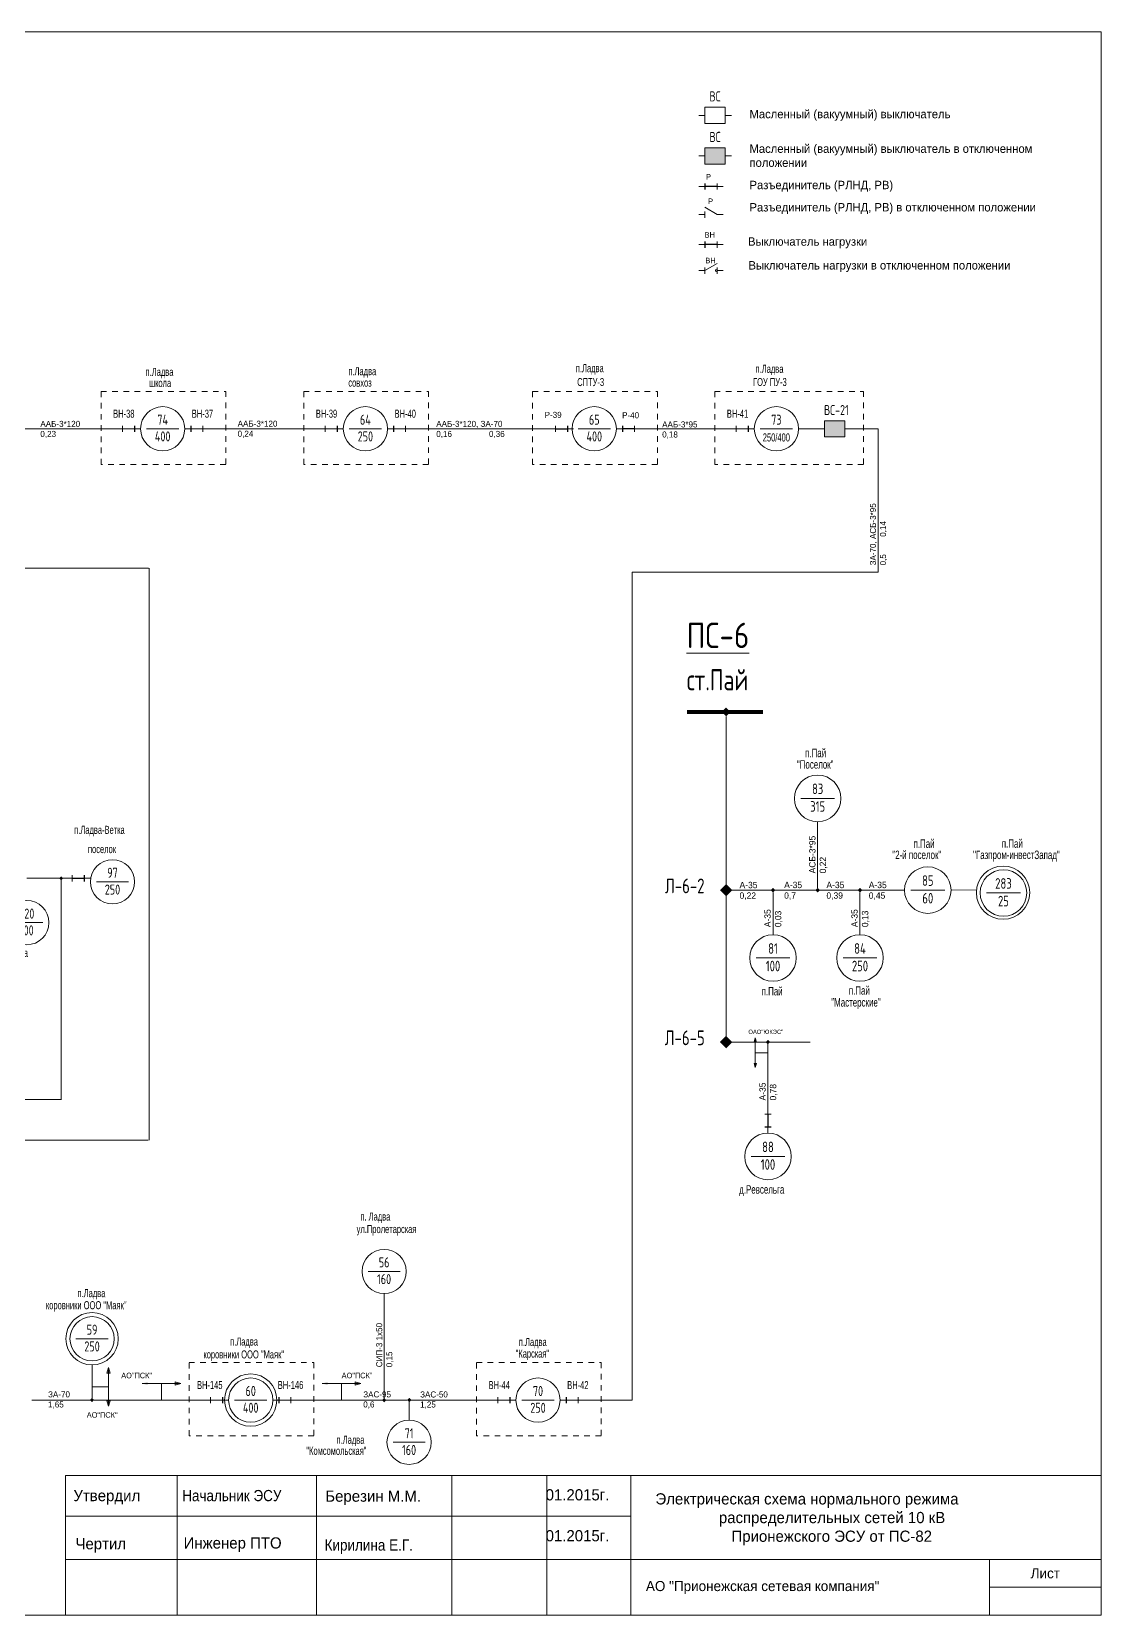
# Model space of a CAD drawing. Header units: millimetres. Extents: x 11 to 409, y 3 to 285.
# Drawn here: x 218 to 409, y 2.6 to 285.5 of the extents above; entities that cross this region are included whole.
import ezdxf
from ezdxf.enums import TextEntityAlignment as Align

# ---------------------------------------------------------------- set-up
doc = ezdxf.new("R2010")
doc.units = ezdxf.units.MM
doc.linetypes.add('JIS_02_1.0', pattern=[2, 1, -1])
for name, color, linetype, lineweight in [('10_КВ', 250, 'Continuous', 18), ('АТРИБУТЫ', 7, 'Continuous', 13), ('РАЗЪЕД_РУБИЛЬН', 150, 'Continuous', 13), ('ТЕКСТ', 7, 'Continuous', 13)]:
    doc.layers.add(name, color=color, linetype=linetype, lineweight=lineweight)
doc.layers.add('СХ_ОПЕРАТИВНАЯ', color=10, linetype='Continuous')
doc.layers.add('ШУНТ_РАЗЪЕД', color=161, linetype='Continuous')
doc.styles.add('ATTRIB', font='txt.shx', dxfattribs={"width": 0.7, "height": 5})
doc.styles.add('PRINADLEGNOST', font='txt.shx', dxfattribs={"width": 0.7, "height": 7})
doc.styles.add('МП', font='txt.shx', dxfattribs={"width": 0.7, "height": 2.5})
doc.styles.add('ПС', font='txt.shx', dxfattribs={"width": 0.8, "height": 12})
doc.styles.add('ТЕКСТ_МОДЕЛИ', font='txt.shx', dxfattribs={"width": 0.7, "height": 5})

# ---------------------------------------------------------------- blocks, each defined once
blk = doc.blocks.new('ВЫКЛ_НАГРУЗКИ')
at = {"color": 0, "linetype": 'ByBlock'}
for p, q in [((0, 0), (0, -3)), ((0, -9), (0, -12))]:
    blk.add_line(p, q, dxfattribs=at)
at = {"layer": 'РАЗЪЕД_РУБИЛЬН', "color": 0, "linetype": 'ByBlock'}
blk.add_line((-1.5, -3), (1.5, -3), dxfattribs=at)
at = {"layer": 'СХ_ОПЕРАТИВНАЯ', "color": 0, "linetype": 'ByBlock'}
blk.add_line((-1.5, -9), (1.5, -9), dxfattribs=at)
at = {"layer": 'РАЗЪЕД_РУБИЛЬН', "color": 7, "style": 'ATTRIB', "width": 0.7}
blk.add_attdef('ДИСП_НОМ', text='', height=5, dxfattribs=at).set_placement((-4.75, -6), align=Align.MIDDLE_RIGHT)
at = {"layer": 'РАЗЪЕД_РУБИЛЬН', "color": 7, "style": 'ATTRIB', "width": 0.7, "flags": 1}
blk.add_attdef('КОД', text='', height=5, dxfattribs=at).set_placement((-4.75, -12), align=Align.MIDDLE_RIGHT)
blk = doc.blocks.new('ТРАНСФ_ПОДСТ')
at = {"color": 7}
blk.add_line((-8, -11), (8, -11), dxfattribs=at)
at = {"color": 0}
blk.add_circle((0, -11), 11, dxfattribs=at)
at = {"layer": 'АТРИБУТЫ', "style": 'ATTRIB', "width": 0.7, "flags": 4}
for tag, p in [('OBOZN', (0, -9)), ('MOCHNOCT', (0, -17.33))]:
    blk.add_attdef(tag, text='', height=5, dxfattribs=at).set_placement(p, align=Align.CENTER)
at = {"layer": 'АТРИБУТЫ', "style": 'ТЕКСТ_МОДЕЛИ', "width": 0.7}
blk.add_attdef('MESTO_1', text='', height=5, dxfattribs=at).set_placement((14, -11), align=Align.BOTTOM_LEFT)
blk.add_attdef('MESTO_2', text='', height=5, dxfattribs=at).set_placement((14, -12), align=Align.TOP_LEFT)
blk = doc.blocks.new('РАЗЪЕДИНИТЕЛЬ')
at = {"color": 0, "linetype": 'ByBlock'}
for p, q in [((0, 0), (0, -3)), ((0, -9), (0, -12))]:
    blk.add_line(p, q, dxfattribs=at)
at = {"layer": 'РАЗЪЕД_РУБИЛЬН', "color": 0, "linetype": 'ByBlock'}
blk.add_line((-1.5, -3), (1.5, -3), dxfattribs=at)
at = {"layer": 'СХ_ОПЕРАТИВНАЯ', "color": 0, "linetype": 'ByBlock'}
blk.add_line((-1.5, -9), (1.5, -9), dxfattribs=at)
at = {"layer": 'ШУНТ_РАЗЪЕД', "color": 0}
blk.add_line((0, -3), (0, -9), dxfattribs=at)
at = {"layer": 'РАЗЪЕД_РУБИЛЬН', "color": 7, "style": 'ATTRIB', "width": 0.7}
blk.add_attdef('ДИСП_НОМ', text='', height=5, dxfattribs=at).set_placement((-4.75, -6), align=Align.MIDDLE_RIGHT)
at = {"layer": 'РАЗЪЕД_РУБИЛЬН', "color": 7, "style": 'ATTRIB', "width": 0.7, "flags": 1}
blk.add_attdef('КОД', text='', height=5, dxfattribs=at).set_placement((-4.75, -12), align=Align.MIDDLE_RIGHT)
blk = doc.blocks.new('ВЫКЛЮЧАТЕЛЬ')
at = {"color": 0, "linetype": 'ByBlock'}
for p, q in [((0, 0), (0, -3)), ((0, -13), (0, -16))]:
    blk.add_line(p, q, dxfattribs=at)
blk.add_lwpolyline([(-4, -3), (4, -3), (4, -13), (-4, -13)], close=True, dxfattribs=at)
at = {"layer": 'АТРИБУТЫ', "style": 'ATTRIB', "width": 0.7}
blk.add_attdef('ДИСП_НОМ', text='', height=5, dxfattribs=at).set_placement((-6, -8), align=Align.MIDDLE_RIGHT)
at = {"layer": 'АТРИБУТЫ', "style": 'ATTRIB', "width": 0.7, "flags": 1}
blk.add_attdef('КОД', text='', height=5, dxfattribs=at).set_placement((-6, -14), align=Align.MIDDLE_RIGHT)
blk = doc.blocks.new('ОТВЕТВЛЕНИЕ')
at = {"color": 0, "linetype": 'ByBlock'}
blk.add_solid([(0, 1.06), (1.06, 0), (-1.06, 0), (0, -1.06)], dxfattribs=at)
blk = doc.blocks.new('НАЗВАНИЕ_ОБЪЕКТА')
at = {"layer": 'АТРИБУТЫ'}
for tag, height, style, width, p in [('НОМЕР-ПС', 12, 'ПС', 0.8, (0, 0)), ('МЕСТОПОЛОЖЕНИЕ', 10, 'МП', 0.7, (0, -22)), ('ПРИНАДЛЕЖНОСТЬ', 7, 'PRINADLEGNOST', 0.7, (0, -37))]:
    blk.add_attdef(tag, text='', height=height, dxfattribs=dict(at, style=style, width=width)).set_placement(p, align=Align.TOP_CENTER)
blk = doc.blocks.new('ПРИСОЕД_ШИНЕ')
at = {"color": 0}
blk.add_solid([(0, 2.12), (2.12, 0), (-2.12, 0), (0, -2.12)], dxfattribs=at)
at = {"layer": 'АТРИБУТЫ', "style": 'ATTRIB', "width": 0.7}
blk.add_attdef('ДИСП_НОМ', text='', height=5, dxfattribs=at).set_placement((0, 3.12), align=Align.CENTER)

msp = doc.modelspace()

# ---------------------------------------------------------------- hatches: boundary and pattern name
at = {"layer": '10_КВ'}
for color, points in [(7, [(338.22, 264.73), (338.22, 261.81), (341.87, 261.81), (341.87, 264.73)]), (256, [(359.61, 213.11), (363.2, 213.11), (363.2, 215.98), (359.61, 215.98)])]:
    msp.add_hatch(color=color, dxfattribs=at).paths.add_polyline_path(points)
h = msp.add_hatch(color=256, dxfattribs=at)
h.paths.add_polyline_path([(347.24, 105.73), (347.24, 104.98), (347.46, 104.98)])
h.paths.add_polyline_path([(347.24, 105.73), (347.01, 104.98), (347.24, 104.98)])
h.paths.add_polyline_path([(347.46, 101.2), (347.24, 101.2), (347.24, 100.44)])
h.paths.add_polyline_path([(347.24, 101.2), (347.01, 101.2), (347.24, 100.44)])
h = msp.add_hatch(color=256, dxfattribs=at)
h.paths.add_polyline_path([(231.74, 46.86), (231.74, 45.87), (231.45, 45.87)])
h.paths.add_polyline_path([(231.74, 46.86), (232.04, 45.87), (231.74, 45.87)])
h.paths.add_polyline_path([(231.45, 40.95), (231.74, 40.95), (231.74, 39.96)])
h.paths.add_polyline_path([(231.74, 40.95), (232.04, 40.95), (231.74, 39.96)])
h = msp.add_hatch(color=256, dxfattribs=at)
h.paths.add_polyline_path([(244.63, 44.01), (243.65, 44.01), (243.65, 43.72)])
h.paths.add_polyline_path([(244.63, 44.01), (243.65, 44.31), (243.65, 44.01)])
h.paths.add_polyline_path([(238.72, 43.72), (238.72, 44.01), (237.74, 44.01)])
h.paths.add_polyline_path([(237.74, 44.01), (238.72, 44.01), (238.72, 44.31)])
h = msp.add_hatch(color=256, dxfattribs=at)
h.paths.add_polyline_path([(276.76, 44.01), (275.77, 44.01), (275.77, 43.72)])
h.paths.add_polyline_path([(276.76, 44.01), (275.77, 44.31), (275.77, 44.01)])
h.paths.add_polyline_path([(270.85, 43.72), (270.85, 44.01), (269.87, 44.01)])
h.paths.add_polyline_path([(269.87, 44.01), (270.85, 44.01), (270.85, 44.31)])

# ---------------------------------------------------------------- linework, layer by layer
at = {"layer": '10_КВ', "color": 7}
for p, q in [((337.13, 252.79), (338.22, 252.79)), ((338.22, 252.79), (338.22, 253.34)), ((338.22, 252.79), (338.22, 252.24)), ((340.41, 252.79), (338.23, 254.1)), ((340.41, 252.79), (341.5, 252.79)), ((338.22, 242.8), (340.42, 244.04)), ((338.22, 242.25), (338.22, 243.35)), ((340.41, 242.25), (340.41, 243.35)), ((337.13, 242.8), (338.22, 242.8)), ((341.5, 242.8), (340.41, 242.8)), ((409.03, 27.61), (224.03, 27.61)), ((224.03, 27.61), (224.03, 2.61)), ((243.98, 27.61), (243.98, 2.61)), ((268.86, 27.61), (268.86, 2.61)), ((293.03, 27.61), (293.03, 2.61)), ((310.03, 27.61), (310.03, 2.61)), ((325.03, 27.61), (325.03, 2.61)), ((325.03, 20.3), (224.03, 20.3)), ((409.03, 12.61), (224.03, 12.61)), ((389.03, 2.61), (389.03, 12.61)), ((389.03, 7.61), (409.03, 7.61))]:
    msp.add_line(p, q, dxfattribs=at)
at = {"layer": '10_КВ'}
for p, q in [((213.45, 214.55), (233.14, 214.55)), ((234.22, 214.55), (236.37, 214.55)), ((246.42, 214.55), (248.57, 214.55)), ((249.65, 214.55), (269.34, 214.55)), ((270.42, 214.55), (272.57, 214.55)), ((282.62, 214.55), (284.78, 214.55)), ((285.85, 214.55), (310.47, 214.55)), ((326.74, 214.55), (346.43, 214.55)), ((343.82, 214.55), (345.97, 214.55)), ((354.94, 214.55), (358.53, 214.55)), ((364.28, 214.55), (369.2, 214.55)), ((88.02, 189.66), (238.88, 189.66)), ((238.96, 189.66), (238.96, 87.49)), ((342.03, 105.65), (342.03, 163.16)), ((358.37, 132.54), (358.37, 144.31)), ((217.13, 134.25), (224.79, 134.25)), ((342.83, 132.14), (350.39, 132.14)), ((350.4, 124.18), (350.4, 131.74)), ((350.8, 132.14), (365.91, 132.14)), ((365.93, 124.18), (365.93, 131.74)), ((366.33, 132.14), (373.88, 132.14)), ((341.93, 105), (357.04, 105)), ((347.24, 105.73), (347.01, 104.98)), ((347.01, 104.98), (347.46, 104.98)), ((347.24, 100.44), (347.24, 105.73)), ((347.24, 105.73), (347.46, 104.98)), ((347.24, 103.09), (349.5, 103.09)), ((349.5, 104.6), (349.5, 93.27)), ((347.24, 100.44), (347.01, 101.2)), ((347.01, 101.2), (347.46, 101.2)), ((347.24, 100.44), (347.46, 101.2)), ((223.27, 94.72), (65.86, 94.72)), ((92.94, 87.49), (238.83, 87.49)), ((280.95, 41.06), (280.95, 60.08)), ((228.79, 41.44), (228.79, 47.35)), ((231.74, 46.86), (231.45, 45.87)), ((232.04, 45.87), (231.45, 45.87)), ((231.74, 39.96), (231.74, 46.86)), ((231.74, 46.86), (232.04, 45.87)), ((231.74, 43.41), (228.79, 43.41)), ((237.74, 44.01), (244.63, 44.01)), ((241.19, 44.01), (241.19, 41.06)), ((244.63, 44.01), (243.65, 44.31)), ((243.65, 44.31), (243.65, 43.72)), ((244.63, 44.01), (243.65, 43.72)), ((269.87, 44.01), (276.76, 44.01)), ((273.31, 44.01), (273.31, 41.06)), ((276.76, 44.01), (275.77, 44.31)), ((275.77, 44.31), (275.77, 43.72)), ((276.76, 44.01), (275.77, 43.72)), ((218.01, 41.06), (228.78, 41.06)), ((229.17, 41.06), (248.86, 41.06)), ((231.74, 39.96), (231.45, 40.95)), ((232.04, 40.95), (231.45, 40.95)), ((231.74, 39.96), (232.04, 40.95)), ((249.94, 41.06), (252.09, 41.06)), ((262.14, 41.06), (264.3, 41.06)), ((265.37, 41.06), (285.07, 41.06)), ((285.41, 37.46), (285.41, 41.05)), ((285.41, 41.05), (300.18, 41.05)), ((301.26, 41.05), (303.41, 41.05)), ((313.46, 41.05), (315.61, 41.05)), ((316.69, 41.05), (325.22, 41.05))]:
    msp.add_line(p, q, dxfattribs=at)
at = {"layer": '10_КВ', "color": 7, "ltscale": 100}
msp.add_line((223.27, 94.68), (223.27, 134.05), dxfattribs=at)
at = {"layer": '10_КВ', "ltscale": 100}
msp.add_line((382.26, 132.18), (386.69, 132.11), dxfattribs=at)
at = {"layer": '10_КВ', "linetype": 'Continuous'}
msp.add_lwpolyline([(11.38, 2.61), (409.03, 2.61), (409.03, 285.47), (11.38, 285.47)], close=True, dxfattribs=at)
at = {"layer": '10_КВ', "linetype": 'JIS_02_1.0'}
for points in [[(230.39, 221.23), (252.67, 221.23), (252.67, 208.18), (230.39, 208.18)], [(266.59, 221.23), (288.87, 221.23), (288.87, 208.18), (266.59, 208.18)], [(307.47, 221.23), (329.75, 221.23), (329.75, 208.18), (307.47, 208.18)], [(339.99, 221.23), (366.57, 221.23), (366.57, 208.18), (339.99, 208.18)], [(246.11, 47.75), (268.39, 47.75), (268.39, 34.69), (246.11, 34.69)], [(297.43, 47.74), (319.7, 47.74), (319.7, 34.68), (297.43, 34.68)]]:
    msp.add_lwpolyline(points, close=True, dxfattribs=at)
at = {"layer": '10_КВ'}
msp.add_lwpolyline([(369.2, 214.55), (369.2, 188.93), (325.22, 188.93), (325.22, 41.05)], dxfattribs=at)
at = {"layer": '10_КВ', "const_width": 0.756}
msp.add_lwpolyline([(348.62, 163.96), (335.02, 163.96)], dxfattribs=at)
at = {"layer": '10_КВ', "color": 7}
msp.add_circle((340.26, 242.8), 0.154, dxfattribs=at)
at = {"layer": '10_КВ'}
for centre, radius in [((391.48, 131.69), 4.76), ((228.79, 52.01), 4.67), ((257.12, 41.06), 4.67)]:
    msp.add_circle(centre, radius, dxfattribs=at)

# ---------------------------------------------------------------- block references
at = {"layer": '10_КВ', "color": 7}
ref = msp.add_blockref('ВЫКЛЮЧАТЕЛЬ', (342.96, 270.52), dxfattribs=dict(at, xscale=-0.3645000000001346, yscale=0.3645000000001346, zscale=0.3645, rotation=270))
ref.add_attrib('ДИСП_НОМ', 'ВС', dxfattribs={"layer": 'АТРИБУТЫ', "height": 1.823, "style": 'ATTRIB', "width": 0.7}).set_placement((341.05, 273.92), align=Align.MIDDLE_RIGHT)
ref = msp.add_blockref('ВЫКЛЮЧАТЕЛЬ', (342.96, 263.27), dxfattribs=dict(at, xscale=-0.3645000000001346, yscale=0.3645000000001346, zscale=0.3645, rotation=270))
ref.add_attrib('ДИСП_НОМ', 'ВС', dxfattribs={"layer": 'АТРИБУТЫ', "height": 1.823, "style": 'ATTRIB', "width": 0.7}).set_placement((341.05, 266.67), align=Align.MIDDLE_RIGHT)
ref = msp.add_blockref('РАЗЪЕДИНИТЕЛЬ', (341.5, 257.82), dxfattribs=dict(at, xscale=0.3645000000001346, yscale=0.3645000000001346, zscale=0.3645000000001346, rotation=270))
ref.add_attrib('ДИСП_НОМ', 'Р', dxfattribs={"layer": 'РАЗЪЕД_РУБИЛЬН', "color": 7, "height": 1}).set_placement((339.32, 259.55), align=Align.MIDDLE_RIGHT)
ref = msp.add_blockref('РАЗЪЕДИНИТЕЛЬ', (341.5, 247.44), dxfattribs=dict(at, xscale=0.3645000000001346, yscale=0.3645000000001346, zscale=0.3645000000001346, rotation=270))
ref.add_attrib('ДИСП_НОМ', 'ВН', dxfattribs={"layer": 'РАЗЪЕД_РУБИЛЬН', "color": 7, "height": 1}).set_placement((340.03, 249.17), align=Align.MIDDLE_RIGHT)
at = {"layer": '10_КВ'}
ref = msp.add_blockref('ТРАНСФ_ПОДСТ', (241.4, 218.5), dxfattribs=dict(at, xscale=0.3589207311385845, yscale=0.3589207311385845, zscale=0.3589207311385845))
ref.add_attrib('MESTO_1', 'п.Ладва', dxfattribs={"layer": 'АТРИБУТЫ', "height": 1.436, "width": 0.7}).set_placement((238.35, 223.56), align=Align.BOTTOM_LEFT)
ref.add_attrib('MESTO_2', 'школа', dxfattribs={"layer": 'АТРИБУТЫ', "height": 1.436, "width": 0.7}).set_placement((238.97, 223.45), align=Align.TOP_LEFT)
ref.add_attrib('OBOZN', '74', dxfattribs={"layer": 'АТРИБУТЫ', "height": 1.795, "style": 'ATTRIB', "width": 0.7, "flags": 4}).set_placement((241.4, 215.27), align=Align.CENTER)
ref.add_attrib('MOCHNOCT', '400', dxfattribs={"layer": 'АТРИБУТЫ', "height": 1.795, "style": 'ATTRIB', "width": 0.7, "flags": 4}).set_placement((241.4, 212.28), align=Align.CENTER)
ref = msp.add_blockref('ТРАНСФ_ПОДСТ', (277.6, 218.5), dxfattribs=dict(at, xscale=0.3589207311385845, yscale=0.3589207311385845, zscale=0.3589207311385845))
ref.add_attrib('MESTO_1', 'п.Ладва', dxfattribs={"layer": 'АТРИБУТЫ', "height": 1.436, "width": 0.7}).set_placement((274.56, 223.68), align=Align.BOTTOM_LEFT)
ref.add_attrib('MESTO_2', 'совхоз', dxfattribs={"layer": 'АТРИБУТЫ', "height": 1.436, "width": 0.7}).set_placement((274.56, 223.5), align=Align.TOP_LEFT)
ref.add_attrib('OBOZN', '64', dxfattribs={"layer": 'АТРИБУТЫ', "height": 1.795, "style": 'ATTRIB', "width": 0.7, "flags": 4}).set_placement((277.6, 215.27), align=Align.CENTER)
ref.add_attrib('MOCHNOCT', '250', dxfattribs={"layer": 'АТРИБУТЫ', "height": 1.795, "style": 'ATTRIB', "width": 0.7, "flags": 4}).set_placement((277.6, 212.28), align=Align.CENTER)
ref = msp.add_blockref('ТРАНСФ_ПОДСТ', (318.48, 218.5), dxfattribs=dict(at, xscale=0.3589207311385845, yscale=0.3589207311385845, zscale=0.3589207311385845))
ref.add_attrib('MESTO_1', 'п.Ладва', dxfattribs={"layer": 'АТРИБУТЫ', "height": 1.436, "width": 0.7}).set_placement((315.19, 224.22), align=Align.BOTTOM_LEFT)
ref.add_attrib('MESTO_2', 'СПТУ-3', dxfattribs={"layer": 'АТРИБУТЫ', "height": 1.436, "width": 0.7}).set_placement((315.43, 223.61), align=Align.TOP_LEFT)
ref.add_attrib('OBOZN', '65', dxfattribs={"layer": 'АТРИБУТЫ', "height": 1.795, "style": 'ATTRIB', "width": 0.7, "flags": 4}).set_placement((318.48, 215.27), align=Align.CENTER)
ref.add_attrib('MOCHNOCT', '400', dxfattribs={"layer": 'АТРИБУТЫ', "height": 1.795, "style": 'ATTRIB', "width": 0.7, "flags": 4}).set_placement((318.48, 212.28), align=Align.CENTER)
ref = msp.add_blockref('ТРАНСФ_ПОДСТ', (351, 218.5), dxfattribs=dict(at, xscale=0.3589207311385845, yscale=0.3589207311385845, zscale=0.3589207311385845))
ref.add_attrib('MESTO_1', 'п.Ладва', dxfattribs={"layer": 'АТРИБУТЫ', "height": 1.436, "width": 0.7}).set_placement((347.28, 224.11), align=Align.BOTTOM_LEFT)
ref.add_attrib('MESTO_2', 'ГОУ ПУ-3', dxfattribs={"layer": 'АТРИБУТЫ', "height": 1.436, "width": 0.7}).set_placement((346.83, 223.62), align=Align.TOP_LEFT)
ref.add_attrib('OBOZN', '73', dxfattribs={"layer": 'АТРИБУТЫ', "height": 1.795, "style": 'ATTRIB', "width": 0.7, "flags": 4}).set_placement((351, 215.27), align=Align.CENTER)
ref.add_attrib('MOCHNOCT', '250/400', dxfattribs={"layer": 'АТРИБУТЫ', "height": 1.436, "width": 0.7, "flags": 4}).set_placement((351, 212.28), align=Align.CENTER)
ref = msp.add_blockref('ВЫКЛ_НАГРУЗКИ', (233.14, 214.55), dxfattribs=dict(at, xscale=-0.3589207311385635, yscale=0.3589207311385635, zscale=0.358920731138564, rotation=90))
ref.add_attrib('ДИСП_НОМ', 'ВН-38', dxfattribs={"layer": 'РАЗЪЕД_РУБИЛЬН', "color": 7, "height": 1.436, "width": 0.7}).set_placement((236.37, 217.24), align=Align.MIDDLE_RIGHT)
ref = msp.add_blockref('ВЫКЛ_НАГРУЗКИ', (249.65, 214.55), dxfattribs=dict(at, xscale=0.3589207311385635, yscale=0.3589207311385635, zscale=0.3589207311385635, rotation=270))
ref.add_attrib('ДИСП_НОМ', 'ВН-37', dxfattribs={"layer": 'РАЗЪЕД_РУБИЛЬН', "color": 7, "height": 1.436, "width": 0.7}).set_placement((248.51, 217.24), align=Align.MIDDLE)
ref = msp.add_blockref('ВЫКЛ_НАГРУЗКИ', (269.34, 214.55), dxfattribs=dict(at, xscale=-0.3589207311385635, yscale=0.3589207311385635, zscale=0.358920731138564, rotation=90))
ref.add_attrib('ДИСП_НОМ', 'ВН-39', dxfattribs={"layer": 'РАЗЪЕД_РУБИЛЬН', "color": 7, "height": 1.436, "width": 0.7}).set_placement((272.57, 217.24), align=Align.MIDDLE_RIGHT)
ref = msp.add_blockref('ВЫКЛ_НАГРУЗКИ', (285.85, 214.55), dxfattribs=dict(at, xscale=0.3589207311385635, yscale=0.3589207311385635, zscale=0.3589207311385635, rotation=270))
ref.add_attrib('ДИСП_НОМ', 'ВН-40', dxfattribs={"layer": 'РАЗЪЕД_РУБИЛЬН', "color": 7, "height": 1.436, "width": 0.7}).set_placement((284.72, 217.24), align=Align.MIDDLE)
ref = msp.add_blockref('ВЫКЛ_НАГРУЗКИ', (342.74, 214.55), dxfattribs=dict(at, xscale=-0.3589207311385635, yscale=0.3589207311385635, zscale=0.358920731138564, rotation=90))
ref.add_attrib('ДИСП_НОМ', 'ВН-41', dxfattribs={"layer": 'РАЗЪЕД_РУБИЛЬН', "color": 7, "height": 1.436, "width": 0.7}).set_placement((345.97, 217.24), align=Align.MIDDLE_RIGHT)
ref = msp.add_blockref('ВЫКЛЮЧАТЕЛЬ', (364.28, 214.55), dxfattribs=dict(at, xscale=-0.3589207311385635, yscale=0.3589207311385635, zscale=0.358920731138564, rotation=270))
ref.add_attrib('ДИСП_НОМ', 'ВС-21', dxfattribs={"layer": 'АТРИБУТЫ', "height": 1.795, "style": 'ATTRIB', "width": 0.7}).set_placement((363.92, 217.89), align=Align.MIDDLE_RIGHT)
at = {"layer": '10_КВ', "yscale": 0.3589207311385635}
for p, xscale, zscale, rotation in [((310.47, 214.55), -0.3589207311385635, 0.358920731138564, 90), ((326.74, 214.55), 0.3589207311385635, 0.3589207311385635, 270), ((224.15, 134.25), -0.3589207311385635, 0.358920731138564, 90)]:
    msp.add_blockref('РАЗЪЕДИНИТЕЛЬ', p, dxfattribs=dict(at, xscale=xscale, zscale=zscale, rotation=rotation))
at = {"layer": '10_КВ'}
ref = msp.add_blockref('НАЗВАНИЕ_ОБЪЕКТА', (340.49, 179.91), dxfattribs=dict(at, xscale=-0.3777641226967825, yscale=0.3777641226967825, zscale=0.3777641226967801))
ref.add_attrib('НОМЕР-ПС', '%%UПС-6', dxfattribs={"layer": 'АТРИБУТЫ', "height": 4.533, "style": 'ПС', "width": 0.8}).set_placement((340.56, 179.91), align=Align.TOP_CENTER)
ref.add_attrib('МЕСТОПОЛОЖЕНИЕ', 'ст.Пай', dxfattribs={"layer": 'АТРИБУТЫ', "height": 3.778, "style": 'МП', "width": 0.7}).set_placement((340.49, 171.6), align=Align.TOP_CENTER)
for name, p, xscale, yscale, zscale in [('ПРИСОЕД_ШИНЕ', (342.03, 163.96), -0.3777641226967825, 0.3777641226967825, 0.3777641226967801), ('ОТВЕТВЛЕНИЕ', (223.27, 134.25), 0.3589207311385845, 0.3589207311385845, 0.3589207311385845), ('ОТВЕТВЛЕНИЕ', (350.4, 132.14), 0.3777641226967825, 0.3777641226967825, 0.3777641226967825), ('ОТВЕТВЛЕНИЕ', (358.37, 132.14), 0.3777641226967825, 0.3777641226967825, 0.3777641226967825), ('ОТВЕТВЛЕНИЕ', (365.93, 132.14), 0.3777641226967825, 0.3777641226967825, 0.3777641226967825), ('ОТВЕТВЛЕНИЕ', (349.5, 105), 0.3777641226967825, 0.3777641226967825, 0.3777641226967825), ('РАЗЪЕДИНИТЕЛЬ', (349.5, 93.27), 0.3777641226967825, 0.3777641226967825, 0.3777641226967825), ('ОТВЕТВЛЕНИЕ', (228.79, 41.06), 0.3589207311385845, 0.3589207311385845, 0.3589207311385845), ('ОТВЕТВЛЕНИЕ', (280.96, 41.06), 0.3589207311385845, 0.3589207311385845, 0.3589207311385845), ('ОТВЕТВЛЕНИЕ', (285.45, 41.06), 0.3589207311385845, 0.3589207311385845, 0.3589207311385845)]:
    msp.add_blockref(name, p, dxfattribs=dict(at, xscale=xscale, yscale=yscale, zscale=zscale))
ref = msp.add_blockref('ТРАНСФ_ПОДСТ', (358.37, 152.68), dxfattribs=dict(at, xscale=0.3777641226967825, yscale=0.3777641226967825, zscale=0.3777641226967825))
ref.add_attrib('MESTO_1', 'п.Пай', dxfattribs={"layer": 'АТРИБУТЫ', "height": 1.511, "width": 0.7}).set_placement((356.12, 155.43), align=Align.BOTTOM_LEFT)
ref.add_attrib('MESTO_2', '"Поселок"', dxfattribs={"layer": 'АТРИБУТЫ', "height": 1.511, "width": 0.7}).set_placement((354.67, 155.35), align=Align.TOP_LEFT)
ref.add_attrib('OBOZN', '83', dxfattribs={"layer": 'АТРИБУТЫ', "height": 1.889, "style": 'ATTRIB', "width": 0.7, "flags": 4}).set_placement((358.37, 149.29), align=Align.CENTER)
ref.add_attrib('MOCHNOCT', '315', dxfattribs={"layer": 'АТРИБУТЫ', "height": 1.889, "style": 'ATTRIB', "width": 0.7, "flags": 4}).set_placement((358.37, 146.14), align=Align.CENTER)
ref = msp.add_blockref('ТРАНСФ_ПОДСТ', (232.44, 137.57), dxfattribs=dict(at, xscale=0.3589207311385845, yscale=0.3589207311385845, zscale=0.3589207311385845))
ref.add_attrib('MESTO_1', 'п.Ладва-Ветка', dxfattribs={"layer": 'АТРИБУТЫ', "height": 1.4357, "width": 0.7}).set_placement((225.6, 141.76), align=Align.BOTTOM_LEFT)
ref.add_attrib('MESTO_2', 'поселок', dxfattribs={"layer": 'АТРИБУТЫ', "height": 1.436, "width": 0.7}).set_placement((228.06, 140.19), align=Align.TOP_LEFT)
ref.add_attrib('OBOZN', '97', dxfattribs={"layer": 'АТРИБУТЫ', "height": 1.795, "style": 'ATTRIB', "width": 0.7, "flags": 4}).set_placement((232.44, 134.34), align=Align.CENTER)
ref.add_attrib('MOCHNOCT', '250', dxfattribs={"layer": 'АТРИБУТЫ', "height": 1.795, "style": 'ATTRIB', "width": 0.7, "flags": 4}).set_placement((232.44, 131.35), align=Align.CENTER)
ref = msp.add_blockref('ТРАНСФ_ПОДСТ', (378.04, 136.3), dxfattribs=dict(at, xscale=0.3777641226967825, yscale=0.3777641226967825, zscale=0.3777641226967825))
ref.add_attrib('MESTO_1', 'п.Пай', dxfattribs={"layer": 'АТРИБУТЫ', "height": 1.511, "width": 0.7}).set_placement((375.5, 139.23), align=Align.BOTTOM_LEFT)
ref.add_attrib('MESTO_2', '"2-й поселок"', dxfattribs={"layer": 'АТРИБУТЫ', "height": 1.5111, "width": 0.7}).set_placement((371.72, 139.2), align=Align.TOP_LEFT)
ref.add_attrib('OBOZN', '85', dxfattribs={"layer": 'АТРИБУТЫ', "height": 1.889, "style": 'ATTRIB', "width": 0.7, "flags": 4}).set_placement((378.04, 132.9), align=Align.CENTER)
ref.add_attrib('MOCHNOCT', '60', dxfattribs={"layer": 'АТРИБУТЫ', "height": 1.889, "style": 'ATTRIB', "width": 0.7, "flags": 4}).set_placement((378.04, 129.75), align=Align.CENTER)
ref = msp.add_blockref('ТРАНСФ_ПОДСТ', (391.55, 135.79), dxfattribs=dict(at, xscale=0.3777641226967825, yscale=0.3777641226967825, zscale=0.3777641226967825))
ref.add_attrib('MESTO_1', 'п.Пай', dxfattribs={"layer": 'АТРИБУТЫ', "height": 1.511, "width": 0.7}).set_placement((391.25, 139.25), align=Align.BOTTOM_LEFT)
ref.add_attrib('MESTO_2', '"Газпром-инвестЗапад"', dxfattribs={"layer": 'АТРИБУТЫ', "height": 1.5111, "width": 0.7}).set_placement((386.13, 139.2), align=Align.TOP_LEFT)
ref.add_attrib('OBOZN', '283', dxfattribs={"layer": 'АТРИБУТЫ', "height": 1.889, "style": 'ATTRIB', "width": 0.7, "flags": 4}).set_placement((391.55, 132.39), align=Align.CENTER)
ref.add_attrib('MOCHNOCT', '25', dxfattribs={"layer": 'АТРИБУТЫ', "height": 1.889, "style": 'ATTRIB', "width": 0.7, "flags": 4}).set_placement((391.55, 129.24), align=Align.CENTER)
at = {"layer": '10_КВ', "linetype": 'Continuous'}
ref = msp.add_blockref('ПРИСОЕД_ШИНЕ', (342.03, 132.14), dxfattribs=dict(at, xscale=0.5270721691378548, yscale=0.5270721691378548, zscale=0.5270721691378548))
ref.add_attrib('ДИСП_НОМ', 'Л-6-2', dxfattribs={"layer": 'АТРИБУТЫ', "height": 2.635, "style": 'ATTRIB', "width": 0.7}).set_placement((334.64, 131.58), align=Align.CENTER)
at = {"layer": '10_КВ'}
ref = msp.add_blockref('ТРАНСФ_ПОДСТ', (217.14, 130.28), dxfattribs=dict(at, xscale=0.3589207311385845, yscale=0.3589207311385845, zscale=0.3589207311385845))
ref.add_attrib('MESTO_1', 'п. Ладва-Ветка', dxfattribs={"layer": 'АТРИБУТЫ', "height": 1.4357, "width": 0.7}).set_placement((207.96, 119.79), align=Align.BOTTOM_LEFT)
ref.add_attrib('OBOZN', '220', dxfattribs={"layer": 'АТРИБУТЫ', "height": 1.795, "style": 'ATTRIB', "width": 0.7, "flags": 4}).set_placement((217.14, 127.05), align=Align.CENTER)
ref.add_attrib('MOCHNOCT', '100', dxfattribs={"layer": 'АТРИБУТЫ', "height": 1.795, "style": 'ATTRIB', "width": 0.7, "flags": 4}).set_placement((217.14, 124.06), align=Align.CENTER)
ref = msp.add_blockref('ТРАНСФ_ПОДСТ', (350.4, 124.18), dxfattribs=dict(at, xscale=0.3777641226967825, yscale=0.3777641226967825, zscale=0.3777641226967825))
ref.add_attrib('MESTO_1', 'п.Пай', dxfattribs={"layer": 'АТРИБУТЫ', "height": 1.511, "width": 0.7}).set_placement((348.37, 112.88), align=Align.BOTTOM_LEFT)
ref.add_attrib('OBOZN', '81', dxfattribs={"layer": 'АТРИБУТЫ', "height": 1.889, "style": 'ATTRIB', "width": 0.7, "flags": 4}).set_placement((350.4, 120.78), align=Align.CENTER)
ref.add_attrib('MOCHNOCT', '100', dxfattribs={"layer": 'АТРИБУТЫ', "height": 1.889, "style": 'ATTRIB', "width": 0.7, "flags": 4}).set_placement((350.4, 117.64), align=Align.CENTER)
ref = msp.add_blockref('ТРАНСФ_ПОДСТ', (365.93, 124.18), dxfattribs=dict(at, xscale=0.3777641226967825, yscale=0.3777641226967825, zscale=0.3777641226967825))
ref.add_attrib('MESTO_1', 'п.Пай', dxfattribs={"layer": 'АТРИБУТЫ', "height": 1.511, "width": 0.7}).set_placement((363.94, 113.01), align=Align.BOTTOM_LEFT)
ref.add_attrib('MESTO_2', '"Мастерские"', dxfattribs={"layer": 'АТРИБУТЫ', "height": 1.5111, "width": 0.7}).set_placement((360.82, 112.85), align=Align.TOP_LEFT)
ref.add_attrib('OBOZN', '84', dxfattribs={"layer": 'АТРИБУТЫ', "height": 1.889, "style": 'ATTRIB', "width": 0.7, "flags": 4}).set_placement((365.93, 120.78), align=Align.CENTER)
ref.add_attrib('MOCHNOCT', '250', dxfattribs={"layer": 'АТРИБУТЫ', "height": 1.889, "style": 'ATTRIB', "width": 0.7, "flags": 4}).set_placement((365.93, 117.64), align=Align.CENTER)
at = {"layer": '10_КВ', "linetype": 'Continuous'}
ref = msp.add_blockref('ПРИСОЕД_ШИНЕ', (342.03, 105), dxfattribs=dict(at, xscale=0.5270721691378548, yscale=0.5270721691378548, zscale=0.5270721691378548))
ref.add_attrib('ДИСП_НОМ', 'Л-6-5', dxfattribs={"layer": 'АТРИБУТЫ', "height": 2.635, "style": 'ATTRIB', "width": 0.7}).set_placement((334.64, 104.44), align=Align.CENTER)
at = {"layer": '10_КВ'}
ref = msp.add_blockref('ТРАНСФ_ПОДСТ', (349.5, 88.73), dxfattribs=dict(at, xscale=0.3777641226967825, yscale=0.3777641226967825, zscale=0.3777641226967825))
ref.add_attrib('MESTO_1', 'д.Ревсельга', dxfattribs={"layer": 'АТРИБУТЫ', "height": 1.5111, "width": 0.7}).set_placement((344.36, 77.47), align=Align.BOTTOM_LEFT)
ref.add_attrib('OBOZN', '88', dxfattribs={"layer": 'АТРИБУТЫ', "height": 1.889, "style": 'ATTRIB', "width": 0.7, "flags": 4}).set_placement((349.5, 85.33), align=Align.CENTER)
ref.add_attrib('MOCHNOCT', '100', dxfattribs={"layer": 'АТРИБУТЫ', "height": 1.889, "style": 'ATTRIB', "width": 0.7, "flags": 4}).set_placement((349.5, 82.19), align=Align.CENTER)
ref = msp.add_blockref('ТРАНСФ_ПОДСТ', (280.95, 67.98), dxfattribs=dict(at, xscale=0.3589207311385845, yscale=0.3589207311385845, zscale=0.3589207311385845))
ref.add_attrib('MESTO_1', 'п. Ладва', dxfattribs={"layer": 'АТРИБУТЫ', "height": 1.436, "width": 0.7}).set_placement((276.71, 72.69), align=Align.BOTTOM_LEFT)
ref.add_attrib('MESTO_2', 'ул.Пролетарская', dxfattribs={"layer": 'АТРИБУТЫ', "height": 1.4357, "width": 0.7}).set_placement((276.04, 72.32), align=Align.TOP_LEFT)
ref.add_attrib('OBOZN', '56', dxfattribs={"layer": 'АТРИБУТЫ', "height": 1.795, "style": 'ATTRIB', "width": 0.7, "flags": 4}).set_placement((280.95, 64.75), align=Align.CENTER)
ref.add_attrib('MOCHNOCT', '160', dxfattribs={"layer": 'АТРИБУТЫ', "height": 1.795, "style": 'ATTRIB', "width": 0.7, "flags": 4}).set_placement((280.95, 61.76), align=Align.CENTER)
ref = msp.add_blockref('ТРАНСФ_ПОДСТ', (228.79, 55.96), dxfattribs=dict(at, xscale=0.3589207311385845, yscale=0.3589207311385845, zscale=0.3589207311385845))
ref.add_attrib('MESTO_1', 'п.Ладва', dxfattribs={"layer": 'АТРИБУТЫ', "height": 1.436, "width": 0.7}).set_placement((226.19, 59.01), align=Align.BOTTOM_LEFT)
ref.add_attrib('MESTO_2', 'коровники ООО "Маяк"', dxfattribs={"layer": 'АТРИБУТЫ', "height": 1.4357, "width": 0.7}).set_placement((220.55, 58.72), align=Align.TOP_LEFT)
ref.add_attrib('OBOZN', '59', dxfattribs={"layer": 'АТРИБУТЫ', "height": 1.795, "style": 'ATTRIB', "width": 0.7, "flags": 4}).set_placement((228.79, 52.73), align=Align.CENTER)
ref.add_attrib('MOCHNOCT', '250', dxfattribs={"layer": 'АТРИБУТЫ', "height": 1.795, "style": 'ATTRIB', "width": 0.7, "flags": 4}).set_placement((228.79, 49.74), align=Align.CENTER)
ref = msp.add_blockref('ТРАНСФ_ПОДСТ', (257.12, 45.01), dxfattribs=dict(at, xscale=0.3589207311385845, yscale=0.3589207311385845, zscale=0.3589207311385845))
ref.add_attrib('MESTO_1', 'п.Ладва', dxfattribs={"layer": 'АТРИБУТЫ', "height": 1.436, "width": 0.7}).set_placement((253.45, 50.36), align=Align.BOTTOM_LEFT)
ref.add_attrib('MESTO_2', 'коровники ООО "Маяк"', dxfattribs={"layer": 'АТРИБУТЫ', "height": 1.4357, "width": 0.7}).set_placement((248.68, 49.93), align=Align.TOP_LEFT)
ref.add_attrib('OBOZN', '60', dxfattribs={"layer": 'АТРИБУТЫ', "height": 1.795, "style": 'ATTRIB', "width": 0.7, "flags": 4}).set_placement((257.12, 41.78), align=Align.CENTER)
ref.add_attrib('MOCHNOCT', '400', dxfattribs={"layer": 'АТРИБУТЫ', "height": 1.795, "style": 'ATTRIB', "width": 0.7, "flags": 4}).set_placement((257.12, 38.79), align=Align.CENTER)
ref = msp.add_blockref('ТРАНСФ_ПОДСТ', (308.43, 45), dxfattribs=dict(at, xscale=0.3589207311385845, yscale=0.3589207311385845, zscale=0.3589207311385845))
ref.add_attrib('MESTO_1', 'п.Ладва', dxfattribs={"layer": 'АТРИБУТЫ', "height": 1.436, "width": 0.7}).set_placement((305.01, 50.29), align=Align.BOTTOM_LEFT)
ref.add_attrib('MESTO_2', '"Карская"', dxfattribs={"layer": 'АТРИБУТЫ', "height": 1.436, "width": 0.7}).set_placement((304.44, 50.08), align=Align.TOP_LEFT)
ref.add_attrib('OBOZN', '70', dxfattribs={"layer": 'АТРИБУТЫ', "height": 1.795, "style": 'ATTRIB', "width": 0.7, "flags": 4}).set_placement((308.43, 41.77), align=Align.CENTER)
ref.add_attrib('MOCHNOCT', '250', dxfattribs={"layer": 'АТРИБУТЫ', "height": 1.795, "style": 'ATTRIB', "width": 0.7, "flags": 4}).set_placement((308.43, 38.78), align=Align.CENTER)
ref = msp.add_blockref('ВЫКЛ_НАГРУЗКИ', (248.86, 41.06), dxfattribs=dict(at, xscale=-0.3589207311385635, yscale=0.3589207311385635, zscale=0.358920731138564, rotation=90))
ref.add_attrib('ДИСП_НОМ', 'ВН-145', dxfattribs={"layer": 'РАЗЪЕД_РУБИЛЬН', "color": 7, "height": 1.436, "width": 0.7}).set_placement((252.09, 43.75), align=Align.MIDDLE_RIGHT)
ref = msp.add_blockref('ВЫКЛ_НАГРУЗКИ', (265.37, 41.06), dxfattribs=dict(at, xscale=0.3589207311385635, yscale=0.3589207311385635, zscale=0.3589207311385635, rotation=270))
ref.add_attrib('ДИСП_НОМ', 'ВН-146', dxfattribs={"layer": 'РАЗЪЕД_РУБИЛЬН', "color": 7, "height": 1.436, "width": 0.7}).set_placement((264.24, 43.75), align=Align.MIDDLE)
ref = msp.add_blockref('ВЫКЛ_НАГРУЗКИ', (300.18, 41.05), dxfattribs=dict(at, xscale=-0.3589207311385635, yscale=0.3589207311385635, zscale=0.358920731138564, rotation=90))
ref.add_attrib('ДИСП_НОМ', 'ВН-44', dxfattribs={"layer": 'РАЗЪЕД_РУБИЛЬН', "color": 7, "height": 1.436, "width": 0.7}).set_placement((303.41, 43.74), align=Align.MIDDLE_RIGHT)
ref = msp.add_blockref('ВЫКЛ_НАГРУЗКИ', (316.69, 41.05), dxfattribs=dict(at, xscale=0.3589207311385635, yscale=0.3589207311385635, zscale=0.3589207311385635, rotation=270))
ref.add_attrib('ДИСП_НОМ', 'ВН-42', dxfattribs={"layer": 'РАЗЪЕД_РУБИЛЬН', "color": 7, "height": 1.436, "width": 0.7}).set_placement((315.55, 43.74), align=Align.MIDDLE)
ref = msp.add_blockref('ТРАНСФ_ПОДСТ', (285.41, 37.46), dxfattribs=dict(at, xscale=0.3589207311385845, yscale=0.3589207311385845, zscale=0.3589207311385845))
ref.add_attrib('MESTO_1', 'п.Ладва', dxfattribs={"layer": 'АТРИБУТЫ', "height": 1.436, "width": 0.7}).set_placement((272.45, 32.82), align=Align.BOTTOM_LEFT)
ref.add_attrib('MESTO_2', '"Комсомольская"', dxfattribs={"layer": 'АТРИБУТЫ', "height": 1.4357, "width": 0.7}).set_placement((267.07, 32.71), align=Align.TOP_LEFT)
ref.add_attrib('OBOZN', '71', dxfattribs={"layer": 'АТРИБУТЫ', "height": 1.795, "style": 'ATTRIB', "width": 0.7, "flags": 4}).set_placement((285.41, 34.23), align=Align.CENTER)
ref.add_attrib('MOCHNOCT', '160', dxfattribs={"layer": 'АТРИБУТЫ', "height": 1.795, "style": 'ATTRIB', "width": 0.7, "flags": 4}).set_placement((285.41, 31.24), align=Align.CENTER)

# ---------------------------------------------------------------- texts
at = {"layer": '10_КВ', "color": 7}
for s, insert, char_height, width, attachment_point in [('Масленный (вакуумный) выключатель', (346.2, 271.51), 1.5, 55.4937, 1), ('Масленный (вакуумный) выключатель в отключенном положении', (346.2, 265.33), 1.5, 55.4937, 1), ('Разъединитель (РЛНД, РВ)', (346.2, 258.84), 1.5, 55.4937, 1), ('Разъединитель (РЛНД, РВ) в отключенном положении', (346.2, 254.86), 1.5, 55.4937, 1), ('Выключатель нагрузки', (345.94, 248.74), 1.5, 55.4937, 1), ('ВН', (338.3, 245.11), 1, 55.4937, 1), ('Выключатель нагрузки в отключенном положении', (346.02, 244.49), 1.5, 55.4937, 1), ('Утвердил', (225.46, 25), 2, 17, 1), ('{\\W0.9;Начальник ЭСУ}', (244.89, 25), 2, 28.2382, 1), ('Березин М.М.', (270.44, 24.9), 2, 24.7074, 1), (' 01.2015г.', (309.05, 25.14), 2, 23.9771, 1), ('\\pi9.1668;Электрическая схема нормального режима \\P\\pi20.5;распределительных сетей 10 кВ\\P\\pi22.75;Прионежского ЭСУ от ПС-82', (320.23, 24.41), 2, 84, 1), (' 01.2015г.', (309.05, 17.83), 2, 23.9771, 1), ('Чертил', (225.83, 16.4), 2, 17, 1), ('Инженер ПТО', (245.14, 16.54), 2, 23.9771, 1), ('{\\W0.9;Кирилина Е.Г.}', (270.32, 16.17), 2, 24.7074, 1), ('АО "Прионежская сетевая компания"', (327.7, 8.74), 1.8, 74.3787, 1), ('Лист', (399.03, 10.11), 1.8, 20, 5)]:
    msp.add_mtext(s, dxfattribs=dict(at, insert=insert, char_height=char_height, width=width, attachment_point=attachment_point))
at = {"layer": 'ТЕКСТ', "color": 7, "insert": (338.81, 255.68), "char_height": 1, "width": 4.6504, "attachment_point": 1}
msp.add_mtext('Р', dxfattribs=at)
at = {"layer": 'ТЕКСТ'}
for s, insert, char_height, width, attachment_point in [('ААБ-3*120\\P0,23', (219.56, 215.96), 1.077, 6.6888, 1), ('ААБ-3*120\\P0,24', (254.79, 215.99), 1.077, 6.6888, 1), ('ААБ-3*120, ЗА-70\\P0,16^I^I  0,36', (290.26, 215.96), 1.0768, 18.0525, 1), ('Р-39', (309.61, 217.57), 1.077, 7.4493, 1), ('Р-40', (323.45, 217.5), 1.077, 7.4493, 1), ('ААБ-3*95\\P0,18', (330.6, 215.86), 1.077, 2.0908, 1), ('А-35\\P0,22', (344.42, 133.62), 1.133, 11.1985, 1), ('А-35\\P0,7', (352.39, 133.63), 1.133, 11.1985, 1), ('А-35\\P0,39', (359.94, 133.63), 1.133, 11.1985, 1), ('А-35\\P0,45', (367.5, 133.63), 1.133, 11.1985, 1), ('ОАО"ЮКЭС"', (346, 107.21), 0.756, 19.8787, 1), ('АО"ПСК"', (234, 45.94), 0.985, 28.0392, 1), ('АО"ПСК"', (273.36, 45.94), 0.985, 20.8049, 1), ('ЗА-70\\P1,65', (220.93, 42.61), 1.077, 6.6888, 1), ('ЗАС-95\\P0,6', (277.22, 42.61), 1.077, 6.6888, 1), ('ЗАС-50\\P1,25', (287.38, 42.6), 1.077, 6.6888, 1), ('АО"ПСК"', (233.35, 38.89), 0.985, 25.9083, 3)]:
    msp.add_mtext(s, dxfattribs=dict(at, insert=insert, char_height=char_height, width=width, attachment_point=attachment_point))
at = {"layer": 'ТЕКСТ', "attachment_point": 1, "rotation": 90}
for s, insert, char_height, width in [('ЗА-70, АСБ-3*95\\P0,5^I  0,14', (367.71, 190.14), 1.0768, 19.1018), ('АСБ-3*95\\P0,22', (356.85, 135.13), 1.133, 11.1985), ('А-35\\P0,03', (348.85, 125.52), 1.133, 11.1985), ('А-35\\P0,13', (364.38, 125.53), 1.133, 11.1985), ('А-35\\P0,78', (347.95, 94.57), 1.133, 11.1985), ('СИП-3 1х50\\P0,15', (279.53, 46.92), 1.077, 11.2571)]:
    msp.add_mtext(s, dxfattribs=dict(at, insert=insert, char_height=char_height, width=width))

doc.saveas('drawing.dxf')
